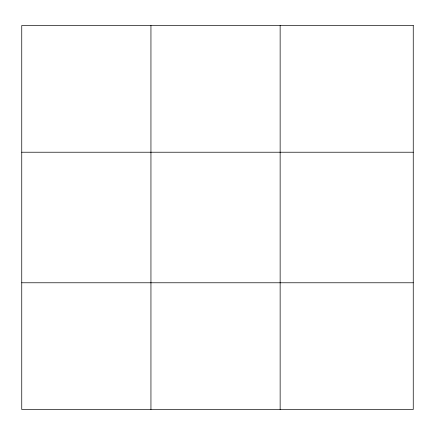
<?xml version="1.0" encoding="UTF-8"?>
<svg xmlns="http://www.w3.org/2000/svg" width="435" height="435" viewBox="0 0 435 435"><rect width="100%" height="100%" fill="white"/><g stroke="black" fill="none" stroke-linecap="round" stroke-linejoin="round"><path stroke-width="0.65" d="M150.945 25.502L150.945 409.498M280.14 25.502L280.14 409.498M21.75 152.223L413.25 152.223M21.75 282.777L413.25 282.777M413.25 25.502L413.25 409.498L21.75 409.498L21.75 25.502L413.25 25.502"/></g></svg>
